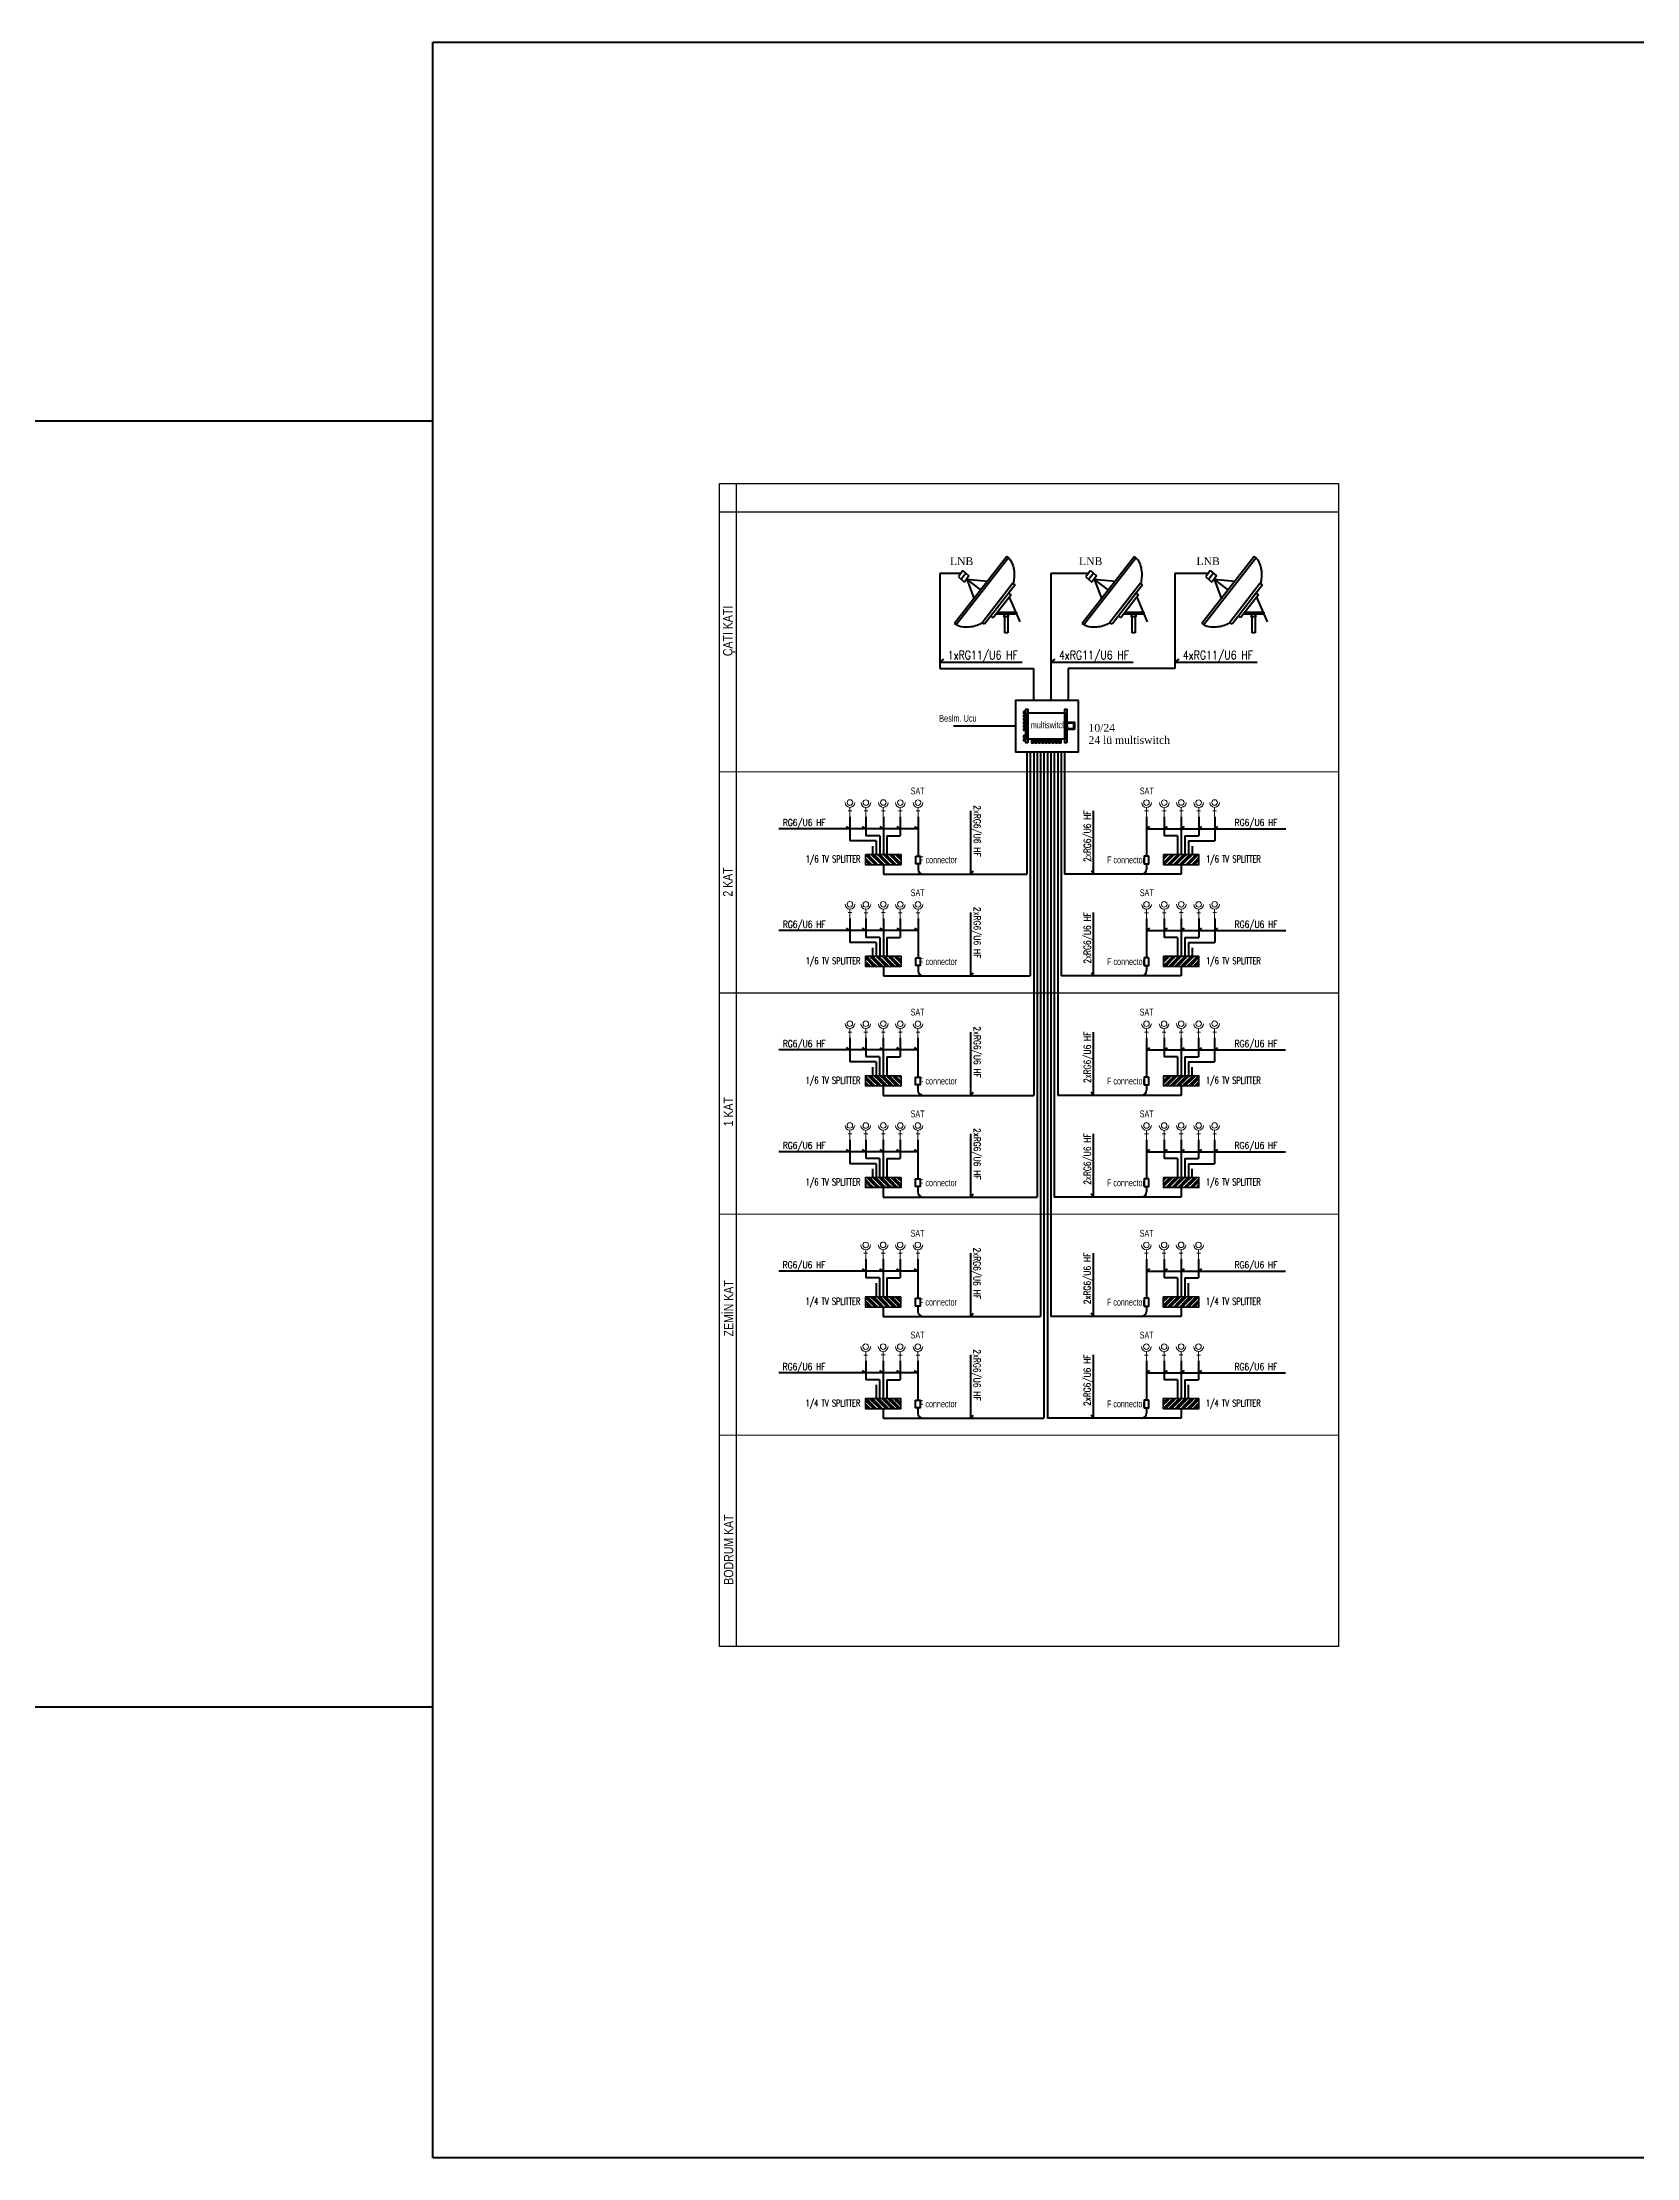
# Model space of a CAD drawing. Header units: millimetres. Extents: x 1852829 to 1882754, y -270850 to -231658.
# Drawn here: x 1871212 to 1874934, y -266245 to -261309 of the extents above; entities that cross this region are included whole.
import ezdxf
from ezdxf.enums import TextEntityAlignment as Align

# ---------------------------------------------------------------- set-up
doc = ezdxf.new("R2010")
doc.units = ezdxf.units.MM
doc.linetypes.add('CONTINOUS', pattern=[0])
doc.linetypes.add('CONTINU', pattern=[0])
for name, color, linetype, lineweight in [('((TV', 2, 'Continuous', 13), ('a_çerçeve_line', 7, 'Continuous', 50), ('Aydınlatma', 4, 'CONTINOUS', 35), ('Genel', 4, 'CONTINOUS', 40), ('Priz', 6, 'CONTINOUS', 40), ('Tv', 3, 'CONTINOUS', 40), ('yangın', 30, 'CONTINOUS', 40)]:
    doc.layers.add(name, color=color, linetype=linetype, lineweight=lineweight)
for name, color, linetype in [('ayd', 10, 'Continuous'), ('LİNYE NO_', 6, 'Continuous'), ('TV YAZI_', 7, 'Continuous'), ('TV_', 6, 'Continuous')]:
    doc.layers.add(name, color=color, linetype=linetype)
doc.styles.add('ARIAL', font='arial.ttf', dxfattribs={"width": 0.7})
doc.styles.add('E_OPTIMUM_TEXT', font='')
doc.styles.add('ERAY', font='romanstw.shx', dxfattribs={"width": 0.8, "height": 20})
doc.styles.add('ROMANS', font='arial.ttf', dxfattribs={"width": 0.7})
doc.styles.get("Standard").update_dxf_attribs({"font": 'ARIALN.TTF'})
doc.styles.add('TROMANT', font='times.ttf', dxfattribs={"width": 0.75, "height": 15})
doc.styles.get('E_OPTIMUM_TEXT').set_extended_font_data('@Arial Unicode MS')

# ---------------------------------------------------------------- blocks, each defined once
blk = doc.blocks.new('uyducanak')
at = {"layer": 'Tv', "color": 4, "linetype": 'ByBlock'}
for p, q in [((1.8, 178.7), (-120.2, 21.8)), ((6, 175.4), (-116.1, 18.5)), ((-100.8, 146), (-111.3, 131)), ((-111.3, 131), (-97.1, 118.1)), ((-93.8, 139.7), (-104.4, 124.6)), ((-100.8, 146), (-86.6, 133.2)), ((-86.6, 133.2), (-97.1, 118.1)), ((-91.6, 125.5), (-74.4, 79.1)), ((-91.6, 125.5), (-43.3, 121)), ((-59.2, 100.2), (-91.6, 125.5)), ((15.9, 116), (-55.2, 24.7)), ((21.1, 112), (-50, 20.6)), ((21.1, 112), (15.9, 116)), ((11.6, 89), (-30, 35.5)), ((11.6, 89), (6.4, 93)), ((7.3, 83.4), (31.9, 26.1)), ((-50, 20.6), (-55.2, 24.7)), ((-30, 35.5), (-35.2, 39.5)), ((24.2, 43.7), (-23.6, 43.7)), ((-20.2, 48.1), (24.2, 48.1)), ((6.4, 37.6), (-5.8, 37.6)), ((-3.9, 37.6), (-3.9, 0)), ((3.9, 0), (-3.9, 0)), ((3.9, 37.6), (3.9, 0)), ((24.2, 48.1), (24.2, 43.7))]:
    blk.add_line(p, q, dxfattribs=at)
for points in [[(1.8, 178.7, -0.146747), (15.2, 159.8, -0.10715), (18.8, 128.6, -0.030619), (16.7, 115.4, -0.063741)], [(-53.9, 23.7, -0.034135), (-67.5, 17.6, -0.10715), (-98.6, 13.4, -0.146747), (-120.2, 21.8, -0.146747)]]:
    blk.add_lwpolyline(points, format="xyb", dxfattribs=at)
blk.add_arc((0.3, 37.6), 6.08, 0, 180, dxfattribs=at)
at = {"layer": 'Tv', "color": 4, "linetype": 'ByBlock', "width": 1}
blk.add_text('Ziya 0536 318 31 92', height=0.0000902, dxfattribs=at).set_placement((0.3, 37.6))
blk = doc.blocks.new('TV')
blk.add_line((0, 0.2), (0, 0))
for points in [[(0.1, 0.2), (0.1, 0.2), (-0.1, 0.2), (-0.1, 0.2)], [(0, 0.2), (0, 0.2), (0, 0.2), (0, 0.2)]]:
    blk.add_lwpolyline(points)
blk = doc.blocks.new('ZayıfAkımPanosu')
at = {"layer": 'Priz'}
h = blk.add_hatch(dxfattribs=at)
h.set_pattern_fill('GOST_GROUND', color=256)
h.set_pattern_definition([(45, (-1866208.597, 256590.195), (14.142135624, 0), [20]), (45, (-1866205.597, 256590.195), (14.142135624, 0), [20]), (45, (-1866202.597, 256590.195), (14.142135624, 0), [20])])
h.paths.add_polyline_path([(11.9, 41.5), (-11.9, 41.5), (-11.9, -41.5), (11.9, -41.5)])
at = {"layer": 'Aydınlatma', "color": 2, "linetype": 'CONTINU'}
blk.add_lwpolyline([(-11.9, 41.5), (11.9, 41.5), (11.9, -41.5), (-11.9, -41.5)], close=True, dxfattribs=at)
blk.add_lwpolyline([(-11.9, 41.5), (11.9, 41.5), (11.9, -41.5), (-11.9, -41.5)], close=True, dxfattribs=at)
blk.add_lwpolyline([(-11.9, 41.5), (11.9, 41.5), (11.9, -41.5), (-11.9, -41.5)], close=True, dxfattribs=at)
blk.add_lwpolyline([(-11.9, 41.5), (11.9, 41.5), (11.9, -41.5), (-11.9, -41.5)], close=True, dxfattribs=at)
blk.add_lwpolyline([(-11.9, 41.5), (11.9, 41.5), (11.9, -41.5), (-11.9, -41.5)], close=True, dxfattribs=at)
at = {"layer": 'Aydınlatma', "color": 6, "linetype": 'CONTINU'}
blk.add_lwpolyline([(-11.9, 41.5), (11.9, 41.5), (11.9, -41.5), (-11.9, -41.5)], close=True, dxfattribs=at)

msp = doc.modelspace()

# ---------------------------------------------------------------- linework, layer by layer
at = {"layer": '((TV'}
for p, q in [((1873092.9, -263102.8), (1873101.6, -263102.8)), ((1873097.2, -263094.5), (1873097.1, -263102.8)), ((1873097.2, -263102.8), (1873097.2, -263116.5)), ((1873130.1, -263103), (1873138.8, -263103)), ((1873134.4, -263094.7), (1873134.3, -263103)), ((1873134.4, -263103), (1873134.4, -263116.7)), ((1873170.8, -263102.8), (1873179.5, -263102.8)), ((1873175.1, -263094.5), (1873175.1, -263102.8)), ((1873175.1, -263102.8), (1873175.1, -263116.5)), ((1873210.6, -263103), (1873219.3, -263103)), ((1873214.8, -263094.7), (1873214.8, -263103)), ((1873214.8, -263103), (1873214.8, -263116.7)), ((1873251.8, -263103), (1873260.5, -263103)), ((1873256.1, -263094.7), (1873256, -263103)), ((1873256.1, -263103), (1873256.1, -263116.7)), ((1873794, -263103), (1873785.2, -263103)), ((1873789.7, -263094.7), (1873789.7, -263103)), ((1873789.7, -263103), (1873789.7, -263116.7)), ((1873835.2, -263103), (1873826.5, -263103)), ((1873830.9, -263094.7), (1873830.9, -263103)), ((1873830.9, -263103), (1873830.9, -263116.7)), ((1873874.9, -263102.8), (1873866.2, -263102.8)), ((1873870.6, -263094.5), (1873870.7, -263102.8)), ((1873870.6, -263102.8), (1873870.6, -263116.5)), ((1873915.6, -263103), (1873906.9, -263103)), ((1873911.4, -263094.7), (1873911.4, -263103)), ((1873911.4, -263103), (1873911.4, -263116.7)), ((1873952.9, -263102.8), (1873944.1, -263102.8)), ((1873948.6, -263094.5), (1873948.6, -263102.8)), ((1873948.6, -263102.8), (1873948.6, -263116.5)), ((1873097.2, -263331.9), (1873097.1, -263340.2)), ((1873134.4, -263332.1), (1873134.3, -263340.5)), ((1873175.1, -263331.9), (1873175.1, -263340.2)), ((1873214.8, -263332.1), (1873214.8, -263340.5)), ((1873256.1, -263332.1), (1873256, -263340.5)), ((1873789.7, -263332.1), (1873789.7, -263340.5)), ((1873830.9, -263332.1), (1873830.9, -263340.5)), ((1873870.6, -263331.9), (1873870.7, -263340.2)), ((1873911.4, -263332.1), (1873911.4, -263340.5)), ((1873948.6, -263331.9), (1873948.6, -263340.2)), ((1873092.9, -263340.2), (1873101.6, -263340.2)), ((1873097.2, -263340.2), (1873097.2, -263353.9)), ((1873130.1, -263340.5), (1873138.8, -263340.5)), ((1873134.4, -263340.5), (1873134.4, -263354.1)), ((1873170.8, -263340.2), (1873179.5, -263340.2)), ((1873175.1, -263340.2), (1873175.1, -263353.9)), ((1873210.6, -263340.5), (1873219.3, -263340.5)), ((1873214.8, -263340.5), (1873214.8, -263354.1)), ((1873251.8, -263340.5), (1873260.5, -263340.5)), ((1873256.1, -263340.5), (1873256.1, -263354.1)), ((1873794, -263340.5), (1873785.2, -263340.5)), ((1873789.7, -263340.5), (1873789.7, -263354.1)), ((1873835.2, -263340.5), (1873826.5, -263340.5)), ((1873830.9, -263340.5), (1873830.9, -263354.1)), ((1873874.9, -263340.2), (1873866.2, -263340.2)), ((1873870.6, -263340.2), (1873870.6, -263353.9)), ((1873915.6, -263340.5), (1873906.9, -263340.5)), ((1873911.4, -263340.5), (1873911.4, -263354.1)), ((1873952.9, -263340.2), (1873944.1, -263340.2)), ((1873948.6, -263340.2), (1873948.6, -263353.9)), ((1873092.7, -263618.8), (1873101.5, -263618.8)), ((1873097, -263610.5), (1873097, -263618.8)), ((1873097, -263618.8), (1873097, -263632.5)), ((1873129.9, -263619.1), (1873138.7, -263619.1)), ((1873134.2, -263610.7), (1873134.2, -263619.1)), ((1873134.2, -263619.1), (1873134.2, -263632.7)), ((1873170.7, -263618.8), (1873179.4, -263618.8)), ((1873174.9, -263610.5), (1873174.9, -263618.8)), ((1873174.9, -263618.8), (1873174.9, -263632.5)), ((1873210.4, -263619.1), (1873219.1, -263619.1)), ((1873214.7, -263610.7), (1873214.7, -263619.1)), ((1873214.7, -263619.1), (1873214.7, -263632.7)), ((1873251.6, -263619.1), (1873260.3, -263619.1)), ((1873255.9, -263610.7), (1873255.9, -263619.1)), ((1873255.9, -263619.1), (1873255.9, -263632.7)), ((1873793.8, -263619.1), (1873785.1, -263619.1)), ((1873789.5, -263610.7), (1873789.6, -263619.1)), ((1873789.5, -263619.1), (1873789.5, -263632.7)), ((1873835, -263619.1), (1873826.3, -263619.1)), ((1873830.7, -263619.1), (1873830.7, -263632.7)), ((1873830.8, -263610.7), (1873830.8, -263619.1)), ((1873874.8, -263618.8), (1873866, -263618.8)), ((1873870.5, -263610.5), (1873870.5, -263618.8)), ((1873870.5, -263618.8), (1873870.5, -263632.5)), ((1873915.5, -263619.1), (1873906.8, -263619.1)), ((1873911.2, -263610.7), (1873911.2, -263619.1)), ((1873911.2, -263619.1), (1873911.2, -263632.7)), ((1873952.7, -263618.8), (1873944, -263618.8)), ((1873948.4, -263610.5), (1873948.5, -263618.8)), ((1873948.4, -263618.8), (1873948.4, -263632.5)), ((1873092.7, -263856.3), (1873101.5, -263856.3)), ((1873097, -263847.9), (1873097, -263856.3)), ((1873097, -263856.3), (1873097, -263869.9)), ((1873129.9, -263856.5), (1873138.7, -263856.5)), ((1873134.2, -263848.2), (1873134.2, -263856.5)), ((1873134.2, -263856.5), (1873134.2, -263870.2)), ((1873170.7, -263856.3), (1873179.4, -263856.3)), ((1873174.9, -263847.9), (1873174.9, -263856.3)), ((1873174.9, -263856.3), (1873174.9, -263869.9)), ((1873210.4, -263856.5), (1873219.1, -263856.5)), ((1873214.7, -263848.2), (1873214.7, -263856.5)), ((1873214.7, -263856.5), (1873214.7, -263870.2)), ((1873251.6, -263856.5), (1873260.3, -263856.5)), ((1873255.9, -263848.2), (1873255.9, -263856.5)), ((1873255.9, -263856.5), (1873255.9, -263870.2)), ((1873793.8, -263856.5), (1873785.1, -263856.5)), ((1873789.5, -263848.2), (1873789.6, -263856.5)), ((1873789.5, -263856.5), (1873789.5, -263870.2)), ((1873835, -263856.5), (1873826.3, -263856.5)), ((1873830.7, -263856.5), (1873830.7, -263870.2)), ((1873830.8, -263848.2), (1873830.8, -263856.5)), ((1873874.8, -263856.3), (1873866, -263856.3)), ((1873870.5, -263847.9), (1873870.5, -263856.3)), ((1873870.5, -263856.3), (1873870.5, -263869.9)), ((1873915.5, -263856.5), (1873906.8, -263856.5)), ((1873911.2, -263848.2), (1873911.2, -263856.5)), ((1873911.2, -263856.5), (1873911.2, -263870.2)), ((1873952.7, -263856.3), (1873944, -263856.3)), ((1873948.4, -263847.9), (1873948.5, -263856.3)), ((1873948.4, -263856.3), (1873948.4, -263869.9)), ((1873129.8, -264135.1), (1873138.5, -264135.1)), ((1873134.1, -264126.8), (1873134, -264135.1)), ((1873134.1, -264135.1), (1873134.1, -264148.8)), ((1873170.5, -264134.9), (1873179.2, -264134.9)), ((1873174.8, -264126.5), (1873174.8, -264134.9)), ((1873174.8, -264134.9), (1873174.8, -264148.5)), ((1873210.3, -264135.1), (1873219, -264135.1)), ((1873214.5, -264126.8), (1873214.5, -264135.1)), ((1873214.5, -264135.1), (1873214.5, -264148.8)), ((1873251.5, -264135.1), (1873260.2, -264135.1)), ((1873255.7, -264126.8), (1873255.7, -264135.1)), ((1873255.8, -264135.1), (1873255.8, -264148.8)), ((1873793.7, -264135.1), (1873784.9, -264135.1)), ((1873789.4, -264126.8), (1873789.4, -264135.1)), ((1873789.4, -264135.1), (1873789.4, -264148.8)), ((1873834.9, -264135.1), (1873826.2, -264135.1)), ((1873830.6, -264126.8), (1873830.6, -264135.1)), ((1873830.6, -264135.1), (1873830.6, -264148.8)), ((1873874.6, -264134.9), (1873865.9, -264134.9)), ((1873870.3, -264126.5), (1873870.4, -264134.9)), ((1873870.3, -264134.9), (1873870.3, -264148.5)), ((1873915.3, -264135.1), (1873906.6, -264135.1)), ((1873911.1, -264126.8), (1873911.1, -264135.1)), ((1873911.1, -264135.1), (1873911.1, -264148.8)), ((1873134.1, -264364.2), (1873134, -264372.6)), ((1873170.5, -264372.3), (1873179.2, -264372.3)), ((1873174.8, -264364), (1873174.8, -264372.3)), ((1873174.8, -264372.3), (1873174.8, -264386)), ((1873214.5, -264364.2), (1873214.5, -264372.6)), ((1873255.7, -264364.2), (1873255.7, -264372.6)), ((1873789.4, -264364.2), (1873789.4, -264372.6)), ((1873830.6, -264364.2), (1873830.6, -264372.6)), ((1873874.6, -264372.3), (1873865.9, -264372.3)), ((1873870.3, -264364), (1873870.4, -264372.3)), ((1873870.3, -264372.3), (1873870.3, -264386)), ((1873911.1, -264364.2), (1873911.1, -264372.6)), ((1873129.8, -264372.5), (1873138.5, -264372.6)), ((1873134.1, -264372.6), (1873134.1, -264386.2)), ((1873210.3, -264372.5), (1873219, -264372.6)), ((1873214.5, -264372.6), (1873214.5, -264386.2)), ((1873251.5, -264372.5), (1873260.2, -264372.6)), ((1873255.8, -264372.6), (1873255.8, -264386.2)), ((1873793.7, -264372.5), (1873784.9, -264372.6)), ((1873789.4, -264372.6), (1873789.4, -264386.2)), ((1873834.9, -264372.5), (1873826.2, -264372.6)), ((1873830.6, -264372.6), (1873830.6, -264386.2)), ((1873915.3, -264372.5), (1873906.6, -264372.6)), ((1873911.1, -264372.6), (1873911.1, -264386.2))]:
    msp.add_line(p, q, dxfattribs=at)
for centre in [(1873097.2, -263083.2), (1873134.4, -263083.4), (1873175.1, -263083.2), (1873214.9, -263083.4), (1873256.1, -263083.4), (1873789.6, -263083.4), (1873830.9, -263083.4), (1873870.6, -263083.2), (1873911.3, -263083.4), (1873948.5, -263083.2), (1873097.2, -263320.6), (1873134.4, -263320.9), (1873175.1, -263320.6), (1873214.9, -263320.9), (1873256.1, -263320.9), (1873789.6, -263320.9), (1873830.9, -263320.9), (1873870.6, -263320.6), (1873911.3, -263320.9), (1873948.5, -263320.6), (1873097, -263599.2), (1873134.2, -263599.5), (1873175, -263599.2), (1873214.7, -263599.5), (1873255.9, -263599.5), (1873789.5, -263599.5), (1873830.7, -263599.5), (1873870.5, -263599.2), (1873911.2, -263599.5), (1873948.4, -263599.2), (1873097, -263836.7), (1873134.2, -263836.9), (1873175, -263836.7), (1873214.7, -263836.9), (1873255.9, -263836.9), (1873789.5, -263836.9), (1873830.7, -263836.9), (1873870.5, -263836.7), (1873911.2, -263836.9), (1873948.4, -263836.7), (1873134.1, -264115.5), (1873174.8, -264115.3), (1873214.6, -264115.5), (1873255.8, -264115.5), (1873789.3, -264115.5), (1873830.6, -264115.5), (1873870.3, -264115.3), (1873911, -264115.5), (1873134.1, -264352.9), (1873174.8, -264352.7), (1873214.6, -264352.9), (1873255.8, -264352.9), (1873789.3, -264352.9), (1873830.6, -264352.9), (1873870.3, -264352.7), (1873911, -264352.9)]:
    msp.add_circle(centre, 6.48, dxfattribs=at)
for centre, start, end in [((1873097.2, -263083.2), 179.8144, 359.8144), ((1873134.4, -263083.4), 179.8144, 359.8144), ((1873175.1, -263083.2), 179.8144, 359.8144), ((1873214.9, -263083.4), 179.8144, 359.8144), ((1873256.1, -263083.4), 179.8144, 359.8144), ((1873789.6, -263083.4), 180.1856, 0.1856), ((1873830.9, -263083.4), 180.1856, 0.1856), ((1873870.6, -263083.2), 180.1856, 0.1856), ((1873911.3, -263083.4), 180.1856, 0.1856), ((1873948.5, -263083.2), 180.1856, 0.1856), ((1873097.2, -263320.6), 179.8144, 359.8144), ((1873134.4, -263320.9), 179.8144, 359.8144), ((1873175.1, -263320.6), 179.8144, 359.8144), ((1873214.9, -263320.9), 179.8144, 359.8144), ((1873256.1, -263320.9), 179.8144, 359.8144), ((1873789.6, -263320.9), 180.1856, 0.1856), ((1873830.9, -263320.9), 180.1856, 0.1856), ((1873870.6, -263320.6), 180.1856, 0.1856), ((1873911.3, -263320.9), 180.1856, 0.1856), ((1873948.5, -263320.6), 180.1856, 0.1856), ((1873097, -263599.2), 179.8144, 359.8144), ((1873134.2, -263599.5), 179.8144, 359.8144), ((1873175, -263599.2), 179.8144, 359.8144), ((1873214.7, -263599.5), 179.8144, 359.8144), ((1873255.9, -263599.5), 179.8144, 359.8144), ((1873789.5, -263599.5), 180.1856, 0.1856), ((1873830.7, -263599.5), 180.1856, 0.1856), ((1873870.5, -263599.2), 180.1856, 0.1856), ((1873911.2, -263599.5), 180.1856, 0.1856), ((1873948.4, -263599.2), 180.1856, 0.1856), ((1873097, -263836.7), 179.8144, 359.8144), ((1873134.2, -263836.9), 179.8144, 359.8144), ((1873175, -263836.7), 179.8144, 359.8144), ((1873214.7, -263836.9), 179.8144, 359.8144), ((1873255.9, -263836.9), 179.8144, 359.8144), ((1873789.5, -263836.9), 180.1856, 0.1856), ((1873830.7, -263836.9), 180.1856, 0.1856), ((1873870.5, -263836.7), 180.1856, 0.1856), ((1873911.2, -263836.9), 180.1856, 0.1856), ((1873948.4, -263836.7), 180.1856, 0.1856), ((1873134.1, -264115.5), 179.8144, 359.8144), ((1873174.8, -264115.3), 179.8144, 359.8144), ((1873214.6, -264115.5), 179.8144, 359.8144), ((1873255.8, -264115.5), 179.8144, 359.8144), ((1873789.3, -264115.5), 180.1856, 0.1856), ((1873830.6, -264115.5), 180.1856, 0.1856), ((1873870.3, -264115.3), 180.1856, 0.1856), ((1873911, -264115.5), 180.1856, 0.1856), ((1873134.1, -264352.9), 179.8144, 359.8144), ((1873174.8, -264352.7), 179.8144, 359.8144), ((1873214.6, -264352.9), 179.8144, 359.8144), ((1873255.8, -264352.9), 179.8144, 359.8144), ((1873789.3, -264352.9), 180.1856, 0.1856), ((1873830.6, -264352.9), 180.1856, 0.1856), ((1873870.3, -264352.7), 180.1856, 0.1856), ((1873911, -264352.9), 180.1856, 0.1856)]:
    msp.add_arc(centre, 11.3, start, end, dxfattribs=at)
at = {"layer": 'a_çerçeve_line'}
for p, q in [((1872123.9, -262193.7), (1872123.9, -261309.4)), ((1872123.9, -261309.4), (1881744.5, -261309.4)), ((1872123.9, -265193.7), (1872123.9, -262193.7)), ((1872123.9, -266245.4), (1872123.9, -265193.7)), ((1872212.8, -266245.4), (1872123.9, -266245.4)), ((1881744.5, -266245.4), (1872212.8, -266245.4))]:
    msp.add_line(p, q, dxfattribs=at)
msp.add_lwpolyline([(1872123.9, -265193.7), (1872123.9, -262193.7), (1853005.4, -262193.7), (1853005.4, -265193.7)], close=True, dxfattribs=at)
at = {"layer": 'ayd', "color": 8}
for points in [[(1872792.7, -262339.2), (1874237.7, -262339.2), (1874237.7, -265052.4), (1872792.7, -265052.4), (1872792.7, -262339.2)], [(1872832.7, -265051.4), (1872832.7, -262339)], [(1872792.7, -262405.3), (1874237.7, -262405.3)], [(1872792.1, -263010.9), (1874237.8, -263011.4)], [(1872792, -263527), (1874237.7, -263527.5)], [(1872792, -264043), (1874237.7, -264043.5)], [(1872791.6, -264559), (1874237.2, -264559.5)]]:
    msp.add_lwpolyline(points, dxfattribs=at)
at = {"layer": 'Genel', "linetype": 'CONTINU'}
msp.add_line((1873483.8, -262905.1), (1873338.6, -262905.1), dxfattribs=at)
at = {"layer": 'Tv', "color": 6, "linetype": 'Continuous'}
for p, q in [((1873355.5, -262549), (1873306.7, -262549)), ((1873306.7, -262549), (1873306.7, -262770.5)), ((1873566.3, -262549), (1873566.3, -262845.3)), ((1873653.2, -262549), (1873566.3, -262549)), ((1873933.1, -262549), (1873855.6, -262549)), ((1873855.6, -262549), (1873855.6, -262770.5)), ((1873306.7, -262770.5), (1873526, -262770.5)), ((1873526, -262770.5), (1873526, -262845.3)), ((1873855.6, -262770.5), (1873606.6, -262770.5)), ((1873606.6, -262770.5), (1873606.6, -262845.3)), ((1873510.2, -262964.2), (1873510.2, -263250.5)), ((1873518.2, -262964.2), (1873518.2, -263487.9)), ((1873526.2, -262964.2), (1873526.2, -263766.5)), ((1873534.2, -262964.2), (1873534.2, -264003.9)), ((1873542.2, -262964.2), (1873542.2, -264282.5)), ((1873550.2, -262964.2), (1873550.2, -264520)), ((1873558.2, -262964.2), (1873558.2, -264520)), ((1873566.2, -262964.2), (1873566.2, -264282.5)), ((1873574.2, -262964.2), (1873574.2, -264003.9)), ((1873582.2, -262964.2), (1873582.2, -263766.5)), ((1873590.2, -262964.2), (1873590.2, -263487.9)), ((1873598.2, -262964.2), (1873598.2, -263250.5)), ((1873097.1, -263116.7), (1873097.1, -263172.7)), ((1873134.5, -263116.7), (1873134.5, -263160.7)), ((1873175.2, -263116.7), (1873175.2, -263204.7)), ((1873214.8, -263116.7), (1873214.8, -263160.7)), ((1873256.1, -263116.7), (1873256.1, -263208.1)), ((1873789.7, -263116.7), (1873789.7, -263208.1)), ((1873831, -263116.7), (1873831, -263160.7)), ((1873870.6, -263116.7), (1873870.6, -263204.7)), ((1873911.3, -263116.7), (1873911.3, -263160.7)), ((1873948.7, -263116.7), (1873948.7, -263172.7)), ((1873158.4, -263172.7), (1873097.1, -263172.7)), ((1873166.8, -263160.7), (1873134.5, -263160.7)), ((1873150, -263184.7), (1873150, -263204.7)), ((1873158.4, -263172.7), (1873158.4, -263204.7)), ((1873166.8, -263160.7), (1873166.8, -263204.7)), ((1873183.6, -263160.7), (1873183.6, -263204.7)), ((1873183.6, -263160.7), (1873214.8, -263160.7)), ((1873862.2, -263160.7), (1873831, -263160.7)), ((1873862.2, -263160.7), (1873862.2, -263204.7)), ((1873879, -263160.7), (1873879, -263204.7)), ((1873879, -263160.7), (1873911.3, -263160.7)), ((1873887.4, -263172.7), (1873887.4, -263204.7)), ((1873887.4, -263172.7), (1873948.7, -263172.7)), ((1873895.8, -263184.7), (1873895.8, -263204.7)), ((1873175.2, -263228.4), (1873175.2, -263250.5)), ((1873256.1, -263226), (1873256.1, -263238.5)), ((1873789.7, -263226), (1873789.7, -263238.5)), ((1873870.6, -263228.4), (1873870.6, -263250.5)), ((1873175.2, -263250.5), (1873510.2, -263250.5)), ((1873870.6, -263250.5), (1873598.2, -263250.5)), ((1873097.1, -263354.1), (1873097.1, -263410.1)), ((1873134.5, -263354.1), (1873134.5, -263398.1)), ((1873175.2, -263354.1), (1873175.2, -263442.1)), ((1873214.8, -263354.1), (1873214.8, -263398.1)), ((1873256.1, -263354.1), (1873256.1, -263445.5)), ((1873789.7, -263354.1), (1873789.7, -263445.5)), ((1873831, -263354.1), (1873831, -263398.1)), ((1873870.6, -263354.1), (1873870.6, -263442.1)), ((1873911.3, -263354.1), (1873911.3, -263398.1)), ((1873948.7, -263354.1), (1873948.7, -263410.1)), ((1873158.4, -263410.1), (1873097.1, -263410.1)), ((1873166.8, -263398.1), (1873134.5, -263398.1)), ((1873150, -263422.1), (1873150, -263442.1)), ((1873158.4, -263410.1), (1873158.4, -263442.1)), ((1873166.8, -263398.1), (1873166.8, -263442.1)), ((1873183.6, -263398.1), (1873183.6, -263442.1)), ((1873183.6, -263398.1), (1873214.8, -263398.1)), ((1873862.2, -263398.1), (1873831, -263398.1)), ((1873862.2, -263398.1), (1873862.2, -263442.1)), ((1873879, -263398.1), (1873879, -263442.1)), ((1873879, -263398.1), (1873911.3, -263398.1)), ((1873887.4, -263410.1), (1873887.4, -263442.1)), ((1873887.4, -263410.1), (1873948.7, -263410.1)), ((1873895.8, -263422.1), (1873895.8, -263442.1)), ((1873175.2, -263465.8), (1873175.2, -263487.9)), ((1873256.1, -263463.4), (1873256.1, -263475.9)), ((1873789.7, -263463.4), (1873789.7, -263475.9)), ((1873870.6, -263465.8), (1873870.6, -263487.9)), ((1873175.2, -263487.9), (1873518.2, -263487.9)), ((1873870.6, -263487.9), (1873590.2, -263487.9)), ((1873096.9, -263632.7), (1873096.9, -263688.7)), ((1873134.3, -263632.7), (1873134.3, -263676.7)), ((1873166.6, -263676.7), (1873134.3, -263676.7)), ((1873166.6, -263676.7), (1873166.6, -263720.7)), ((1873175, -263632.7), (1873175, -263720.7)), ((1873183.4, -263676.7), (1873183.4, -263720.7)), ((1873183.4, -263676.7), (1873214.6, -263676.7)), ((1873214.6, -263632.7), (1873214.6, -263676.7)), ((1873255.9, -263632.7), (1873255.9, -263724.1)), ((1873789.5, -263632.7), (1873789.5, -263724.1)), ((1873830.8, -263632.7), (1873830.8, -263676.7)), ((1873862, -263676.7), (1873830.8, -263676.7)), ((1873862, -263676.7), (1873862, -263720.7)), ((1873870.4, -263632.7), (1873870.4, -263720.7)), ((1873878.8, -263676.7), (1873878.8, -263720.7)), ((1873878.8, -263676.7), (1873911.1, -263676.7)), ((1873911.1, -263632.7), (1873911.1, -263676.7)), ((1873948.5, -263632.7), (1873948.5, -263688.7)), ((1873158.2, -263688.7), (1873096.9, -263688.7)), ((1873149.8, -263700.7), (1873149.8, -263720.7)), ((1873158.2, -263688.7), (1873158.2, -263720.7)), ((1873887.2, -263688.7), (1873887.2, -263720.7)), ((1873887.2, -263688.7), (1873948.5, -263688.7)), ((1873895.6, -263700.7), (1873895.6, -263720.7)), ((1873175, -263744.4), (1873175, -263766.5)), ((1873175, -263766.5), (1873526.2, -263766.5)), ((1873255.9, -263742), (1873255.9, -263754.5)), ((1873870.4, -263766.5), (1873582.2, -263766.5)), ((1873789.5, -263742), (1873789.5, -263754.5)), ((1873870.4, -263744.4), (1873870.4, -263766.5)), ((1873096.9, -263870.2), (1873096.9, -263926.1)), ((1873134.3, -263870.2), (1873134.3, -263914.1)), ((1873175, -263870.2), (1873175, -263958.1)), ((1873214.6, -263870.2), (1873214.6, -263914.1)), ((1873255.9, -263870.2), (1873255.9, -263961.5)), ((1873789.5, -263870.2), (1873789.5, -263961.5)), ((1873830.8, -263870.2), (1873830.8, -263914.1)), ((1873870.4, -263870.2), (1873870.4, -263958.1)), ((1873911.1, -263870.2), (1873911.1, -263914.1)), ((1873948.5, -263870.2), (1873948.5, -263926.1)), ((1873158.2, -263926.1), (1873096.9, -263926.1)), ((1873166.6, -263914.1), (1873134.3, -263914.1)), ((1873158.2, -263926.1), (1873158.2, -263958.1)), ((1873166.6, -263914.1), (1873166.6, -263958.1)), ((1873183.4, -263914.1), (1873183.4, -263958.1)), ((1873183.4, -263914.1), (1873214.6, -263914.1)), ((1873862, -263914.1), (1873830.8, -263914.1)), ((1873862, -263914.1), (1873862, -263958.1)), ((1873878.8, -263914.1), (1873878.8, -263958.1)), ((1873878.8, -263914.1), (1873911.1, -263914.1)), ((1873887.2, -263926.1), (1873887.2, -263958.1)), ((1873887.2, -263926.1), (1873948.5, -263926.1)), ((1873149.8, -263938.1), (1873149.8, -263958.1)), ((1873895.6, -263938.1), (1873895.6, -263958.1)), ((1873175, -263981.9), (1873175, -264003.9)), ((1873175, -264003.9), (1873534.2, -264003.9)), ((1873255.9, -263979.5), (1873255.9, -263991.9)), ((1873870.4, -264003.9), (1873574.2, -264003.9)), ((1873789.5, -263979.5), (1873789.5, -263991.9)), ((1873870.4, -263981.9), (1873870.4, -264003.9)), ((1873134.2, -264148.8), (1873134.2, -264192.7)), ((1873174.9, -264148.8), (1873174.9, -264236.7)), ((1873214.5, -264148.8), (1873214.5, -264192.7)), ((1873255.8, -264148.8), (1873255.8, -264240.1)), ((1873789.4, -264148.8), (1873789.4, -264240.1)), ((1873830.7, -264148.8), (1873830.7, -264192.7)), ((1873870.2, -264148.8), (1873870.2, -264236.7)), ((1873911, -264148.8), (1873911, -264192.7)), ((1873166.5, -264192.7), (1873134.2, -264192.7)), ((1873158.1, -264204.7), (1873158.1, -264236.7)), ((1873166.5, -264192.7), (1873166.5, -264236.7)), ((1873183.3, -264192.7), (1873183.3, -264236.7)), ((1873183.3, -264192.7), (1873214.5, -264192.7)), ((1873861.8, -264192.7), (1873830.7, -264192.7)), ((1873861.8, -264192.7), (1873861.8, -264236.7)), ((1873878.6, -264192.7), (1873878.6, -264236.7)), ((1873878.6, -264192.7), (1873911, -264192.7)), ((1873887, -264204.7), (1873887, -264236.7)), ((1873174.9, -264260.5), (1873174.9, -264282.5)), ((1873255.8, -264258.1), (1873255.8, -264270.5)), ((1873789.4, -264258.1), (1873789.4, -264270.5)), ((1873870.2, -264260.5), (1873870.2, -264282.5)), ((1873174.9, -264282.5), (1873542.2, -264282.5)), ((1873870.2, -264282.5), (1873566.2, -264282.5)), ((1873134.2, -264386.2), (1873134.2, -264430.2)), ((1873174.9, -264386.2), (1873174.9, -264474.2)), ((1873214.5, -264386.2), (1873214.5, -264430.2)), ((1873255.8, -264386.2), (1873255.8, -264477.6)), ((1873789.4, -264386.2), (1873789.4, -264477.6)), ((1873830.7, -264386.2), (1873830.7, -264430.2)), ((1873870.2, -264386.2), (1873870.2, -264474.2)), ((1873911, -264386.2), (1873911, -264430.2)), ((1873166.5, -264430.2), (1873134.2, -264430.2)), ((1873158.1, -264442.2), (1873158.1, -264474.2)), ((1873166.5, -264430.2), (1873166.5, -264474.2)), ((1873183.3, -264430.2), (1873183.3, -264474.2)), ((1873183.3, -264430.2), (1873214.5, -264430.2)), ((1873861.8, -264430.2), (1873830.7, -264430.2)), ((1873861.8, -264430.2), (1873861.8, -264474.2)), ((1873878.6, -264430.2), (1873878.6, -264474.2)), ((1873878.6, -264430.2), (1873911, -264430.2)), ((1873887, -264442.2), (1873887, -264474.2)), ((1873174.9, -264497.9), (1873174.9, -264520)), ((1873174.9, -264520), (1873550.2, -264520)), ((1873255.8, -264495.5), (1873255.8, -264508)), ((1873870.2, -264520), (1873558.2, -264520)), ((1873789.4, -264495.5), (1873789.4, -264508)), ((1873870.2, -264497.9), (1873870.2, -264520))]:
    msp.add_line(p, q, dxfattribs=at)
at = {"layer": 'Tv', "color": 2, "linetype": 'Continuous'}
for p, q in [((1873306.7, -262756), (1873316.7, -262748.9)), ((1873306.7, -262756), (1873499.1, -262756)), ((1873566.3, -262756), (1873576.3, -262748.9)), ((1873566.3, -262756), (1873758.7, -262756)), ((1873855.6, -262756), (1873865.6, -262748.9)), ((1873855.6, -262756), (1874048, -262756)), ((1873379.6, -263250.5), (1873379.6, -263102.8)), ((1873666.1, -263250.5), (1873666.1, -263102.8)), ((1873256.1, -263144.7), (1872931.3, -263144.6)), ((1873097.1, -263144.7), (1873089.4, -263139.3)), ((1873134.5, -263144.7), (1873126.8, -263139.3)), ((1873175.2, -263144.7), (1873167.5, -263139.3)), ((1873214.8, -263144.7), (1873207.1, -263139.3)), ((1873256.1, -263144.7), (1873248.4, -263139.3)), ((1873789.7, -263144.7), (1873797.3, -263139.3)), ((1873789.7, -263144.7), (1874114.4, -263144.6)), ((1873831, -263144.7), (1873838.7, -263139.3)), ((1873870.6, -263144.7), (1873878.2, -263139.3)), ((1873911.3, -263144.7), (1873919, -263139.3)), ((1873948.7, -263144.7), (1873956.3, -263139.3)), ((1873379.6, -263250.5), (1873385, -263242.8)), ((1873666.2, -263250.5), (1873660.8, -263242.8)), ((1873256.1, -263382.1), (1872931.3, -263382.1)), ((1873097.1, -263382.1), (1873089.4, -263376.7)), ((1873134.5, -263382.1), (1873126.8, -263376.7)), ((1873175.2, -263382.1), (1873167.5, -263376.7)), ((1873214.8, -263382.1), (1873207.1, -263376.7)), ((1873256.1, -263382.1), (1873248.4, -263376.7)), ((1873379.6, -263487.9), (1873379.6, -263340.2)), ((1873666.1, -263487.9), (1873666.1, -263340.2)), ((1873789.7, -263382.1), (1873797.3, -263376.7)), ((1873789.7, -263382.1), (1874114.4, -263382.1)), ((1873831, -263382.1), (1873838.7, -263376.7)), ((1873870.6, -263382.1), (1873878.2, -263376.7)), ((1873911.3, -263382.1), (1873919, -263376.7)), ((1873948.7, -263382.1), (1873956.3, -263376.7)), ((1873379.6, -263487.9), (1873385, -263480.3)), ((1873666.2, -263487.9), (1873660.8, -263480.3)), ((1873379.5, -263766.5), (1873379.5, -263618.8)), ((1873666, -263766.5), (1873666, -263618.8)), ((1873255.9, -263660.7), (1872931.2, -263660.7)), ((1873096.9, -263660.7), (1873089.3, -263655.3)), ((1873134.3, -263660.7), (1873126.6, -263655.3)), ((1873175, -263660.7), (1873167.4, -263655.3)), ((1873214.6, -263660.7), (1873206.9, -263655.3)), ((1873255.9, -263660.7), (1873248.2, -263655.3)), ((1873789.5, -263660.7), (1873797.2, -263655.3)), ((1873789.5, -263660.7), (1874114.2, -263660.7)), ((1873830.8, -263660.7), (1873838.5, -263655.3)), ((1873870.4, -263660.7), (1873878.1, -263655.3)), ((1873911.1, -263660.7), (1873918.8, -263655.3)), ((1873948.5, -263660.7), (1873956.2, -263655.3)), ((1873379.4, -263766.5), (1873384.8, -263758.9)), ((1873666, -263766.5), (1873660.6, -263758.9)), ((1873379.5, -264003.9), (1873379.5, -263856.3)), ((1873666, -264003.9), (1873666, -263856.3)), ((1873255.9, -263898.2), (1872931.2, -263898.1)), ((1873096.9, -263898.2), (1873089.3, -263892.8)), ((1873134.3, -263898.2), (1873126.6, -263892.8)), ((1873175, -263898.2), (1873167.4, -263892.8)), ((1873214.6, -263898.2), (1873206.9, -263892.8)), ((1873255.9, -263898.2), (1873248.2, -263892.8)), ((1873789.5, -263898.2), (1873797.2, -263892.8)), ((1873789.5, -263898.2), (1874114.2, -263898.1)), ((1873830.8, -263898.2), (1873838.5, -263892.8)), ((1873870.4, -263898.2), (1873878.1, -263892.8)), ((1873911.1, -263898.2), (1873918.8, -263892.8)), ((1873948.5, -263898.2), (1873956.2, -263892.8)), ((1873379.4, -264004), (1873384.8, -263996.3)), ((1873666, -264004), (1873660.6, -263996.3)), ((1873134.2, -264176.8), (1873126.5, -264171.4)), ((1873174.9, -264176.8), (1873167.2, -264171.4)), ((1873214.5, -264176.8), (1873206.8, -264171.4)), ((1873255.8, -264176.8), (1873248.1, -264171.4)), ((1873379.3, -264282.5), (1873379.3, -264134.9)), ((1873665.8, -264282.5), (1873665.8, -264134.9)), ((1873789.4, -264176.8), (1873797, -264171.4)), ((1873830.7, -264176.8), (1873838.3, -264171.4)), ((1873870.2, -264176.8), (1873877.9, -264171.4)), ((1873911, -264176.8), (1873918.6, -264171.4)), ((1873255.8, -264176.8), (1872931, -264176.7)), ((1873789.4, -264176.8), (1874114.1, -264176.7)), ((1873379.3, -264282.6), (1873384.7, -264274.9)), ((1873665.9, -264282.6), (1873660.5, -264274.9)), ((1873379.3, -264520), (1873379.3, -264372.3)), ((1873665.8, -264520), (1873665.8, -264372.3)), ((1873255.8, -264414.2), (1872931, -264414.1)), ((1873134.2, -264414.2), (1873126.5, -264408.8)), ((1873174.9, -264414.2), (1873167.2, -264408.8)), ((1873214.5, -264414.2), (1873206.8, -264408.8)), ((1873255.8, -264414.2), (1873248.1, -264408.8)), ((1873789.4, -264414.2), (1873797, -264408.8)), ((1873789.4, -264414.2), (1874114.1, -264414.1)), ((1873830.7, -264414.2), (1873838.3, -264408.8)), ((1873870.2, -264414.2), (1873877.9, -264408.8)), ((1873911, -264414.2), (1873918.6, -264408.8)), ((1873379.3, -264520), (1873384.7, -264512.4)), ((1873665.9, -264520), (1873660.5, -264512.4))]:
    msp.add_line(p, q, dxfattribs=at)
at = {"layer": 'Tv', "color": 4, "linetype": 'Continuous'}
msp.add_lwpolyline([(1873630.6, -262845.3), (1873483.8, -262845.3), (1873483.8, -262964.9), (1873630.6, -262964.9)], close=True, dxfattribs=at)
at = {"layer": 'Tv', "color": 6}
for points in [[(1873502, -262870.8), (1873502, -262874.6), (1873507.8, -262874.6), (1873507.8, -262870.8)], [(1873502, -262878.8), (1873502, -262882.5), (1873507.8, -262882.5), (1873507.8, -262878.8)], [(1873502, -262886.7), (1873502, -262890.5), (1873507.8, -262890.5), (1873507.8, -262886.7)], [(1873502, -262894.7), (1873502, -262898.5), (1873507.8, -262898.5), (1873507.8, -262894.7)], [(1873502, -262902.7), (1873502, -262906.5), (1873507.8, -262906.5), (1873507.8, -262902.7)], [(1873502, -262910.7), (1873502, -262914.5), (1873507.8, -262914.5), (1873507.8, -262910.7)], [(1873502, -262926.6), (1873502, -262930.4), (1873507.8, -262930.4), (1873507.8, -262926.6)], [(1873502, -262934.6), (1873502, -262938.4), (1873507.8, -262938.4), (1873507.8, -262934.6)], [(1873525.7, -262945), (1873521.9, -262945), (1873521.9, -262935.3), (1873525.7, -262935.3)], [(1873533.6, -262945), (1873529.9, -262945), (1873529.9, -262935.3), (1873533.6, -262935.3)], [(1873541.6, -262945), (1873537.8, -262945), (1873537.8, -262935.3), (1873541.6, -262935.3)], [(1873549.6, -262945), (1873545.8, -262945), (1873545.8, -262935.3), (1873549.6, -262935.3)], [(1873557.6, -262945), (1873553.8, -262945), (1873553.8, -262935.3), (1873557.6, -262935.3)], [(1873565.6, -262945), (1873561.8, -262945), (1873561.8, -262935.3), (1873565.6, -262935.3)], [(1873573.5, -262945), (1873569.8, -262945), (1873569.8, -262935.3), (1873573.5, -262935.3)], [(1873581.5, -262945), (1873577.7, -262945), (1873577.7, -262935.3), (1873581.5, -262935.3)], [(1873589.5, -262945), (1873585.7, -262945), (1873585.7, -262935.3), (1873589.5, -262935.3)], [(1873621.1, -262913.2), (1873603.6, -262913.2), (1873603.6, -262895.5), (1873621.1, -262895.5)], [(1873619.4, -262911.5), (1873605.3, -262911.5), (1873605.3, -262897.2), (1873619.4, -262897.2)]]:
    msp.add_lwpolyline(points, close=True, dxfattribs=at)
at = {"layer": 'Tv', "color": 4}
for points in [[(1873512.3, -262943.8), (1873507.8, -262943.8), (1873507.8, -262865.4), (1873512.3, -262865.4)], [(1873599.1, -262935.3), (1873512.3, -262935.3), (1873512.3, -262873.9), (1873599.1, -262873.9)], [(1873603.6, -262943.8), (1873599.1, -262943.8), (1873599.1, -262865.4), (1873603.6, -262865.4)]]:
    msp.add_lwpolyline(points, close=True, dxfattribs=at)
at = {"layer": 'Tv'}
for points in [[(1873250.7, -263208.1), (1873261.5, -263208.1), (1873261.5, -263226), (1873250.7, -263226)], [(1873795.1, -263208.1), (1873784.2, -263208.1), (1873784.2, -263226), (1873795.1, -263226)], [(1873250.7, -263445.5), (1873261.5, -263445.5), (1873261.5, -263463.4), (1873250.7, -263463.4)], [(1873795.1, -263445.5), (1873784.2, -263445.5), (1873784.2, -263463.4), (1873795.1, -263463.4)], [(1873250.5, -263724.1), (1873261.4, -263724.1), (1873261.4, -263742), (1873250.5, -263742)], [(1873794.9, -263724.1), (1873784, -263724.1), (1873784, -263742), (1873794.9, -263742)], [(1873250.5, -263961.5), (1873261.4, -263961.5), (1873261.4, -263979.5), (1873250.5, -263979.5)], [(1873794.9, -263961.5), (1873784, -263961.5), (1873784, -263979.5), (1873794.9, -263979.5)], [(1873250.3, -264240.1), (1873261.2, -264240.1), (1873261.2, -264258.1), (1873250.3, -264258.1)], [(1873794.8, -264240.1), (1873783.9, -264240.1), (1873783.9, -264258.1), (1873794.8, -264258.1)], [(1873250.3, -264477.6), (1873261.2, -264477.6), (1873261.2, -264495.5), (1873250.3, -264495.5)], [(1873794.8, -264477.6), (1873783.9, -264477.6), (1873783.9, -264495.5), (1873794.8, -264495.5)]]:
    msp.add_lwpolyline(points, close=True, dxfattribs=at)
at = {"layer": 'Tv', "color": 6, "linetype": 'Continuous'}
for centre, start, end in [((1873268.1, -263238.5), 180, 270), ((1873777.7, -263238.5), 270, 0), ((1873268.1, -263475.9), 180, 270), ((1873777.7, -263475.9), 270, 0), ((1873267.9, -263754.5), 180, 270), ((1873777.5, -263754.5), 270, 0), ((1873267.9, -263991.9), 180, 270), ((1873777.5, -263991.9), 270, 0), ((1873267.8, -264270.5), 180, 270), ((1873777.4, -264270.5), 270, 0), ((1873267.8, -264508), 180, 270), ((1873777.4, -264508), 270, 0)]:
    msp.add_arc(centre, 12, start, end, dxfattribs=at)

# ---------------------------------------------------------------- block references
at = {"layer": 'Genel', "linetype": 'CONTINU'}
for p in [(1873461.6, -262687.5), (1873759.3, -262687.5), (1874039.1, -262687.5)]:
    msp.add_blockref('uyducanak', p, dxfattribs=at)
at = {"layer": 'Priz', "rotation": 270}
for p in [(1873175.2, -263216.5), (1873175.2, -263454), (1873175, -263732.6), (1873175, -263970), (1873174.9, -264248.6), (1873174.9, -264486)]:
    msp.add_blockref('ZayıfAkımPanosu', p, dxfattribs=at)
at = {"layer": 'Priz', "xscale": -1, "rotation": 90}
for p in [(1873870.5, -263216.5), (1873870.5, -263454), (1873870.4, -263732.6), (1873870.4, -263970), (1873870.2, -264248.6), (1873870.2, -264486)]:
    msp.add_blockref('ZayıfAkımPanosu', p, dxfattribs=at)
at = {"layer": 'TV_', "lineweight": 30}
for p in [(1873097.1, -263116.7), (1873134.5, -263116.7), (1873175.2, -263116.7), (1873789.7, -263116.7), (1873830.9, -263116.7), (1873831, -263116.7), (1873870.6, -263116.5), (1873911.4, -263116.7), (1873948.6, -263116.5), (1873097.1, -263354.1), (1873134.5, -263354.1), (1873175.2, -263354.1), (1873789.7, -263354.1), (1873830.9, -263354.1), (1873831, -263354.1), (1873870.6, -263353.9), (1873911.4, -263354.1), (1873948.6, -263353.9), (1873096.9, -263632.7), (1873134.3, -263632.7), (1873175, -263632.7), (1873789.5, -263632.7), (1873830.8, -263632.7), (1873830.7, -263632.7), (1873870.5, -263632.5), (1873911.2, -263632.7), (1873948.4, -263632.5), (1873096.9, -263870.2), (1873134.3, -263870.2), (1873175, -263870.2), (1873789.5, -263870.2), (1873830.8, -263870.2), (1873830.7, -263870.2), (1873870.5, -263869.9), (1873911.2, -263870.2), (1873948.4, -263869.9), (1873134.2, -264148.8), (1873174.9, -264148.8), (1873789.4, -264148.8), (1873830.6, -264148.8), (1873830.7, -264148.8), (1873870.3, -264148.5), (1873911.1, -264148.8), (1873134.2, -264386.2), (1873174.9, -264386.2), (1873789.4, -264386.2), (1873830.6, -264386.2), (1873830.7, -264386.2), (1873870.3, -264386), (1873911.1, -264386.2)]:
    msp.add_blockref('TV', p, dxfattribs=at)
at = {"layer": 'TV_', "lineweight": 30, "xscale": -1}
for p in [(1873097.2, -263116.5), (1873134.4, -263116.7), (1873175.1, -263116.5), (1873214.8, -263116.7), (1873214.8, -263116.7), (1873256.1, -263116.7), (1873870.6, -263116.7), (1873911.3, -263116.7), (1873948.7, -263116.7), (1873097.2, -263353.9), (1873134.4, -263354.1), (1873175.1, -263353.9), (1873214.8, -263354.1), (1873214.8, -263354.1), (1873256.1, -263354.1), (1873870.6, -263354.1), (1873911.3, -263354.1), (1873948.7, -263354.1), (1873097, -263632.5), (1873134.2, -263632.7), (1873174.9, -263632.5), (1873214.6, -263632.7), (1873214.7, -263632.7), (1873255.9, -263632.7), (1873870.4, -263632.7), (1873911.1, -263632.7), (1873948.5, -263632.7), (1873097, -263869.9), (1873134.2, -263870.2), (1873174.9, -263869.9), (1873214.6, -263870.2), (1873214.7, -263870.2), (1873255.9, -263870.2), (1873870.4, -263870.2), (1873911.1, -263870.2), (1873948.5, -263870.2), (1873134.1, -264148.8), (1873174.8, -264148.5), (1873214.5, -264148.8), (1873214.5, -264148.8), (1873255.8, -264148.8), (1873870.2, -264148.8), (1873911, -264148.8), (1873134.1, -264386.2), (1873174.8, -264386), (1873214.5, -264386.2), (1873214.5, -264386.2), (1873255.8, -264386.2), (1873870.2, -264386.2), (1873911, -264386.2)]:
    msp.add_blockref('TV', p, dxfattribs=at)

# ---------------------------------------------------------------- texts
at = {"layer": 'LİNYE NO_', "style": 'E_OPTIMUM_TEXT', "width": 0.7}
msp.add_text('Beslm. Ucu', height=16, dxfattribs=at).set_placement((1873305.6, -262894.8))
at = {"layer": 'Tv', "color": 2, "linetype": 'Continuous', "style": 'TROMANT'}
for s, p in [('LNB', (1873330.7, -262529.1)), ('LNB', (1873632.1, -262529.1)), ('LNB', (1873906.2, -262529.1)), ('24 lü multiswitch', (1873654.1, -262946.4)), ('10/24', (1873654.1, -262917.8))]:
    msp.add_text(s, height=18, dxfattribs=at).set_placement(p)
at = {"layer": 'Tv', "color": 2, "linetype": 'Continuous', "style": 'ERAY'}
for s, height, width, p in [('1xRG11/U6 HF', 20, 0.8, (1873325.4, -262749.3)), ('4xRG11/U6 HF', 20, 0.8, (1873585, -262749.3)), ('4xRG11/U6 HF', 20, 0.8, (1873874.3, -262749.3)), ('RG6/U6 HF', 16, 0.8, (1872940.6, -263137.9)), ('RG6/U6 HF', 16, 0.8, (1873995.4, -263137.9)), ('1/6 TV SPLITTER', 16, 0.6, (1872994.1, -263223.2)), ('1/6 TV SPLITTER', 16, 0.6, (1873928.6, -263223.2)), ('RG6/U6 HF', 16, 0.8, (1872940.6, -263375.4)), ('RG6/U6 HF', 16, 0.8, (1873995.4, -263375.4)), ('1/6 TV SPLITTER', 16, 0.6, (1872994.1, -263460.7)), ('1/6 TV SPLITTER', 16, 0.6, (1873928.6, -263460.7)), ('RG6/U6 HF', 16, 0.8, (1872940.5, -263654)), ('RG6/U6 HF', 16, 0.8, (1873995.3, -263654)), ('1/6 TV SPLITTER', 16, 0.6, (1872994, -263739.3)), ('1/6 TV SPLITTER', 16, 0.6, (1873928.5, -263739.3)), ('RG6/U6 HF', 16, 0.8, (1872940.5, -263891.4)), ('RG6/U6 HF', 16, 0.8, (1873995.3, -263891.4)), ('1/6 TV SPLITTER', 16, 0.6, (1872994, -263976.7)), ('1/6 TV SPLITTER', 16, 0.6, (1873928.5, -263976.7)), ('RG6/U6 HF', 16, 0.8, (1872940.3, -264170)), ('RG6/U6 HF', 16, 0.8, (1873995.1, -264170)), ('1/4 TV SPLITTER', 16, 0.6, (1872993.8, -264255.3)), ('1/4 TV SPLITTER', 16, 0.6, (1873928.3, -264255.3)), ('RG6/U6 HF', 16, 0.8, (1872940.3, -264407.5)), ('RG6/U6 HF', 16, 0.8, (1873995.1, -264407.5)), ('1/4 TV SPLITTER', 16, 0.6, (1872993.8, -264492.7)), ('1/4 TV SPLITTER', 16, 0.6, (1873928.3, -264492.7))]:
    msp.add_text(s, height=height, dxfattribs=dict(at, width=width)).set_placement(p)
at = {"layer": 'Tv', "color": 4, "linetype": 'Continuous', "style": 'ARIAL', "width": 0.7}
msp.add_text('multiswitch', height=15, dxfattribs=at).set_placement((1873519.6, -262909.8))
at = {"layer": 'Tv', "color": 2, "linetype": 'Continuous', "style": 'ERAY', "width": 0.8}
for rotation, p in [(270.0052, (1873386.3, -263089.5)), (89.9948, (1873659.4, -263221.8)), (270.0052, (1873386.3, -263326.9)), (89.9948, (1873659.4, -263459.2)), (270.0052, (1873386.2, -263605.5)), (89.9948, (1873659.3, -263737.8)), (270.0052, (1873386.2, -263843)), (89.9948, (1873659.3, -263975.2)), (270.0052, (1873386, -264121.6)), (89.9948, (1873659.1, -264253.8)), (270.0052, (1873386, -264359)), (89.9948, (1873659.1, -264491.3))]:
    msp.add_text('2xRG6/U6 HF', height=16, rotation=rotation, dxfattribs=at).set_placement(p)
at = {"layer": 'TV YAZI_', "style": 'E_OPTIMUM_TEXT', "width": 0.6}
for s, p in [('SAT', (1873255.3, -263056.3)), ('SAT', (1873790.1, -263056.3)), ('F connector', (1873303, -263217)), ('F connector', (1873741.7, -263217)), ('SAT', (1873255.3, -263293.7)), ('SAT', (1873790.1, -263293.7)), ('F connector', (1873303, -263454.5)), ('F connector', (1873741.7, -263454.5)), ('SAT', (1873255.2, -263572.3)), ('SAT', (1873789.9, -263572.3)), ('F connector', (1873302.8, -263733.1)), ('F connector', (1873741.5, -263733.1)), ('SAT', (1873255.2, -263809.8)), ('SAT', (1873789.9, -263809.8)), ('F connector', (1873302.8, -263970.5)), ('F connector', (1873741.5, -263970.5)), ('SAT', (1873255, -264088.4)), ('SAT', (1873789.8, -264088.4)), ('F connector', (1873302.7, -264249.1)), ('F connector', (1873741.4, -264249.1)), ('SAT', (1873255, -264325.8)), ('SAT', (1873789.8, -264325.8)), ('F connector', (1873302.7, -264486.5)), ('F connector', (1873741.4, -264486.5))]:
    msp.add_text(s, height=16, dxfattribs=at).set_placement(p, align=Align.MIDDLE_CENTER)
at = {"layer": 'yangın', "linetype": 'Continuous', "style": 'ROMANS', "width": 0.8}
for s, p in [('ÇATI KATI', (1872823.1, -262741.7)), ('2 KAT', (1872823.1, -263302.9)), ('1 KAT', (1872824.6, -263838.8)), ('ZEMİN KAT', (1872825, -264329.1, 0)), ('BODRUM KAT', (1872825, -264908.4))]:
    msp.add_text(s, height=22, rotation=90, dxfattribs=at).set_placement(p)

doc.saveas('drawing.dxf')
